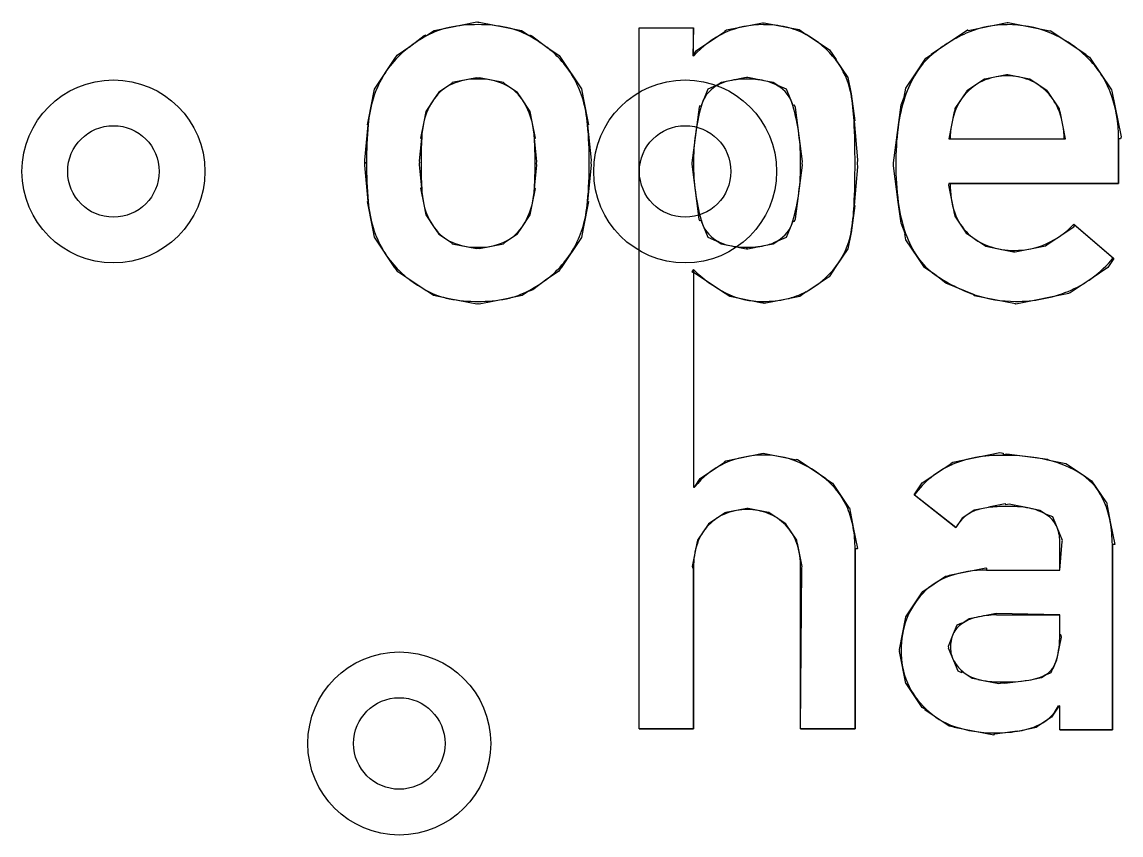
# Model space of a CAD drawing. Header units: millimetres. Extents: x 52 to 245, y 27 to 183.
# Drawn here: x 108.35 to 113.156, y 119.6 to 123.153 of the extents above; entities that cross this region are included whole.
import ezdxf

# ---------------------------------------------------------------- set-up
doc = ezdxf.new("R2010")
doc.units = ezdxf.units.MM
for name, color, linetype in [('MultiLayer', 9, 'Continuous'), ('TopOverlay', 2, 'Continuous'), ('ViaHoleLayer', 16, 'Continuous')]:
    doc.layers.add(name, color=color, linetype=linetype)

msp = doc.modelspace()

# ---------------------------------------------------------------- linework, layer by layer
at = {"layer": 'MultiLayer'}
for centre in [(108.75, 122.5), (111.25, 122.5), (110, 120)]:
    msp.add_circle(centre, 0.4, dxfattribs=at)
at = {"layer": 'TopOverlay'}
for p, q in [((110.2186, 123.1293), (110.3385, 123.1531)), ((110.3385, 123.1531), (110.3443, 123.152)), ((110.3441, 123.1518), (110.3496, 123.1529)), ((110.3443, 123.152), (110.3441, 123.1518)), ((110.3496, 123.1529), (110.4683, 123.1293)), ((111.4311, 123.1182), (111.5879, 123.1494)), ((111.5879, 123.1494), (111.5923, 123.1485)), ((111.5922, 123.1495), (111.5954, 123.1501)), ((111.5923, 123.1485), (111.5922, 123.1495)), ((111.5954, 123.1501), (111.6931, 123.1307)), ((112.4872, 123.116), (112.6588, 123.1502)), ((112.6588, 123.1504), (112.6624, 123.1511)), ((112.6588, 123.1502), (112.6588, 123.1504)), ((112.6624, 123.1511), (112.8441, 123.115)), ((110.0425, 123.0425), (110.1092, 123.0937)), ((110.1092, 123.0937), (110.1169, 123.0968)), ((110.1169, 123.0968), (110.1187, 123.0936)), ((110.1187, 123.0936), (110.1523, 123.1161)), ((110.1523, 123.1161), (110.2186, 123.1292)), ((110.2186, 123.1292), (110.2186, 123.1293)), ((110.4683, 123.1293), (110.4683, 123.1293)), ((110.4683, 123.1293), (110.5346, 123.1161)), ((110.5346, 123.1161), (110.5681, 123.0937)), ((110.5681, 123.0937), (110.5698, 123.0967)), ((110.5698, 123.0967), (110.5793, 123.0928)), ((110.5793, 123.0928), (110.6448, 123.0425)), ((111.049, 123.1278), (111.2867, 123.1278)), ((111.049, 120.0641), (111.049, 123.1278)), ((111.049, 120.0641), (111.049, 123.1278)), ((111.049, 123.1278), (111.2867, 123.1278)), ((111.2867, 123.1278), (111.284, 123.0061)), ((111.2867, 123.0037), (111.2867, 123.1278)), ((111.2993, 123.0291), (111.423, 123.1117)), ((111.4227, 123.1125), (111.4311, 123.1182)), ((111.423, 123.1117), (111.4227, 123.1125)), ((111.6931, 123.1307), (111.6931, 123.1307)), ((111.6931, 123.1307), (111.7481, 123.1197)), ((111.7481, 123.1197), (111.7795, 123.0988)), ((111.7795, 123.0988), (111.7797, 123.0992)), ((111.7797, 123.0992), (111.881, 123.0315)), ((112.3262, 123.0128), (112.4854, 123.1192)), ((112.4854, 123.1192), (112.4858, 123.1192)), ((112.4858, 123.1192), (112.4872, 123.116)), ((112.8441, 123.115), (112.8446, 123.1161)), ((112.8446, 123.1161), (112.8492, 123.1152)), ((112.8492, 123.1152), (113.0042, 123.0117)), ((109.9907, 123.0086), (110.0422, 123.043)), ((110.0422, 123.043), (110.0425, 123.0425)), ((110.6448, 123.0425), (110.6451, 123.0429)), ((110.6451, 123.0429), (110.6987, 123.0071)), ((109.891, 122.8597), (109.9806, 122.9937)), ((109.9806, 122.9937), (109.9807, 122.9936)), ((109.9807, 122.9936), (109.9907, 123.0086)), ((110.6987, 123.0071), (110.7075, 122.994)), ((110.7075, 122.994), (110.7073, 122.9937)), ((110.7073, 122.9937), (110.7962, 122.8606)), ((111.284, 123.0061), (111.2993, 123.0291)), ((111.881, 123.0315), (111.9097, 122.9887)), ((111.9097, 122.9887), (111.9092, 122.9883)), ((111.9092, 122.9883), (111.9612, 122.9105)), ((112.2599, 122.9302), (112.303, 122.9947)), ((112.303, 122.9947), (112.3276, 123.0111)), ((112.3276, 123.0111), (112.3262, 123.0128)), ((113.0042, 123.0117), (113.0028, 123.0103)), ((113.0028, 123.0103), (113.0188, 122.9995)), ((113.0188, 122.9995), (113.1146, 122.8563)), ((110.3377, 122.9091), (110.2317, 122.888)), ((110.3441, 122.9078), (110.3377, 122.9091)), ((110.3504, 122.9091), (110.3441, 122.9078)), ((110.3441, 122.9078), (110.3443, 122.9078)), ((110.3443, 122.9078), (110.3441, 122.9078)), ((110.3441, 122.9078), (110.3441, 122.9078)), ((110.4555, 122.8882), (110.3504, 122.9091)), ((111.4449, 122.8962), (111.4085, 122.889)), ((111.5165, 122.9105), (111.4449, 122.8963)), ((111.4449, 122.8963), (111.4449, 122.8962)), ((111.5202, 122.9098), (111.5165, 122.9105)), ((111.5237, 122.9108), (111.52, 122.91)), ((111.52, 122.91), (111.5202, 122.9098)), ((111.5956, 122.8965), (111.5237, 122.9108)), ((111.6346, 122.8887), (111.5956, 122.8965)), ((111.5956, 122.8965), (111.5956, 122.8965)), ((111.9612, 122.9105), (111.9754, 122.8392)), ((112.2155, 122.8639), (112.2598, 122.9302)), ((112.2598, 122.9302), (112.2599, 122.9302)), ((112.5585, 122.9032), (112.4817, 122.8519)), ((112.5602, 122.9036), (112.5585, 122.9032)), ((112.5603, 122.9035), (112.5602, 122.9036)), ((112.6557, 122.9225), (112.5603, 122.9035)), ((112.6589, 122.9218), (112.6557, 122.9225)), ((112.6618, 122.9223), (112.6588, 122.9217)), ((112.6588, 122.9217), (112.6589, 122.9218)), ((112.7561, 122.9036), (112.6618, 122.9223)), ((112.7562, 122.9038), (112.7561, 122.9036)), ((112.7569, 122.9036), (112.7562, 122.9038)), ((112.8336, 122.8524), (112.7569, 122.9036)), ((109.8836, 122.8224), (109.891, 122.8597)), ((110.1723, 122.8459), (110.1529, 122.8168)), ((110.23, 122.8844), (110.1723, 122.8459)), ((110.2317, 122.888), (110.2292, 122.8864)), ((110.2292, 122.8864), (110.23, 122.8844)), ((110.4583, 122.8863), (110.4555, 122.8882)), ((110.4576, 122.8844), (110.4583, 122.8863)), ((110.5168, 122.8449), (110.4576, 122.8844)), ((110.5355, 122.8169), (110.5168, 122.8449)), ((110.7962, 122.8606), (110.8039, 122.8223)), ((111.3496, 122.8602), (111.3182, 122.7844)), ((111.3856, 122.8751), (111.3496, 122.8602)), ((111.3862, 122.8741), (111.3856, 122.8751)), ((111.4085, 122.889), (111.3862, 122.8741)), ((111.6547, 122.8753), (111.6346, 122.8887)), ((111.6549, 122.8757), (111.6547, 122.8753)), ((111.693, 122.8599), (111.6549, 122.8757)), ((111.7227, 122.7882), (111.693, 122.8599)), ((112.2078, 122.8251), (112.2155, 122.8639)), ((112.48, 122.8494), (112.43, 122.7745)), ((112.4817, 122.8519), (112.48, 122.8494)), ((112.48, 122.8494), (112.48, 122.8494)), ((112.8357, 122.8493), (112.8336, 122.8524)), ((112.8864, 122.7735), (112.8357, 122.8494)), ((112.8357, 122.8494), (112.8357, 122.8493)), ((113.1146, 122.8563), (113.1157, 122.8507)), ((113.1157, 122.8507), (113.1163, 122.8509)), ((113.1163, 122.8509), (113.1561, 122.6511)), ((109.8606, 122.7043), (109.884, 122.8222)), ((109.884, 122.8222), (109.8836, 122.8224)), ((110.1527, 122.8169), (110.1157, 122.7616)), ((110.1529, 122.8168), (110.1527, 122.8169)), ((110.5355, 122.8168), (110.5355, 122.8169)), ((110.5724, 122.7617), (110.5355, 122.8168)), ((110.8039, 122.8223), (110.8034, 122.8221)), ((110.8034, 122.8221), (110.8268, 122.7043)), ((111.9754, 122.8392), (111.9764, 122.8394)), ((111.9764, 122.8394), (111.992, 122.721)), ((112.1942, 122.7907), (112.2084, 122.8249)), ((112.2084, 122.8249), (112.2078, 122.8251)), ((110.1157, 122.7616), (110.1068, 122.7168)), ((110.5813, 122.7169), (110.5724, 122.7617)), ((111.3106, 122.781), (111.2787, 122.5383)), ((111.3127, 122.786), (111.3106, 122.781)), ((111.3182, 122.7844), (111.3127, 122.786)), ((111.7277, 122.7896), (111.7227, 122.7882)), ((111.7319, 122.7794), (111.7277, 122.7896)), ((111.763, 122.5436), (111.7319, 122.7794)), ((112.1811, 122.6914), (112.1942, 122.7907)), ((112.4262, 122.7613), (112.4026, 122.6425)), ((112.4273, 122.7609), (112.4262, 122.7613)), ((112.43, 122.7745), (112.4273, 122.7609)), ((112.8889, 122.761), (112.8864, 122.7735)), ((112.8901, 122.7614), (112.8889, 122.761)), ((112.9138, 122.6426), (112.8901, 122.7614)), ((109.8488, 122.5489), (109.8641, 122.704)), ((109.8641, 122.704), (109.8606, 122.7043)), ((110.107, 122.7168), (110.0929, 122.6461)), ((110.1068, 122.7168), (110.107, 122.7168)), ((110.581, 122.7168), (110.5813, 122.7169)), ((110.5952, 122.6454), (110.581, 122.7168)), ((110.8268, 122.7043), (110.8233, 122.704)), ((110.8233, 122.704), (110.8385, 122.549)), ((111.992, 122.721), (111.9897, 122.721)), ((111.9897, 122.721), (112.0031, 122.5502)), ((112.161, 122.5381), (112.1811, 122.6914)), ((113.1561, 122.6511), (113.1543, 122.6423)), ((110.0968, 122.646), (110.087, 122.5463)), ((110.0929, 122.6461), (110.0968, 122.646)), ((110.5915, 122.6453), (110.5952, 122.6454)), ((110.6015, 122.5438), (110.5915, 122.6453)), ((112.4026, 122.6425), (112.409, 122.6425)), ((112.409, 122.6425), (112.9138, 122.6426)), ((112.409, 122.6425), (112.908, 122.6425)), ((113.1453, 122.4468), (113.1453, 122.6425)), ((113.1543, 122.6423), (113.1453, 122.6425)), ((113.1453, 122.6425), (113.1453, 122.4468)), ((109.8486, 122.5268), (109.8497, 122.5381)), ((109.8641, 122.3693), (109.8486, 122.5268)), ((109.8499, 122.5381), (109.8488, 122.5489)), ((109.8497, 122.5381), (109.8499, 122.5381)), ((109.8567, 122.5381), (109.8499, 122.5381)), ((109.8499, 122.5381), (109.8499, 122.538)), ((109.8499, 122.538), (109.8567, 122.5381)), ((110.0874, 122.5381), (110.0866, 122.5295)), ((110.0866, 122.5295), (110.0967, 122.4272)), ((110.087, 122.5463), (110.0878, 122.538)), ((110.0878, 122.538), (110.0874, 122.5381)), ((110.5915, 122.4258), (110.6015, 122.527)), ((110.594, 122.5353), (110.6007, 122.5354)), ((110.6007, 122.5353), (110.594, 122.5353)), ((110.6007, 122.5353), (110.6015, 122.5438)), ((110.6007, 122.5354), (110.6007, 122.5353)), ((110.6015, 122.527), (110.6007, 122.5353)), ((110.6007, 122.5353), (110.6007, 122.5353)), ((110.8388, 122.5268), (110.8233, 122.3693)), ((110.8385, 122.549), (110.8375, 122.538)), ((110.8375, 122.538), (110.8377, 122.5381)), ((110.8377, 122.5381), (110.8388, 122.5268)), ((111.2787, 122.5383), (111.2791, 122.5353)), ((111.2792, 122.5354), (111.2788, 122.5324)), ((111.2788, 122.5324), (111.3104, 122.2918)), ((111.2791, 122.5353), (111.2792, 122.5354)), ((111.7321, 122.2932), (111.7629, 122.5267)), ((111.7629, 122.5267), (111.7617, 122.5354)), ((111.7617, 122.5354), (111.7619, 122.5353)), ((111.7619, 122.5353), (111.763, 122.5436)), ((112.003, 122.5207), (111.9897, 122.3508)), ((112.002, 122.5353), (112.0019, 122.5354)), ((112.0019, 122.5354), (112.003, 122.5207)), ((112.0031, 122.5502), (112.002, 122.5353)), ((112.1609, 122.5251), (112.1618, 122.5321)), ((112.182, 122.3652), (112.1609, 122.5251)), ((112.1618, 122.532), (112.161, 122.5381)), ((112.1618, 122.5321), (112.1618, 122.532)), ((110.0967, 122.4272), (110.0927, 122.427)), ((110.0927, 122.427), (110.107, 122.355)), ((110.581, 122.3544), (110.5951, 122.4257)), ((110.5951, 122.4257), (110.5915, 122.4258)), ((112.4031, 122.4469), (112.4016, 122.4395)), ((112.4016, 122.4395), (112.4258, 122.3181)), ((113.1453, 122.4468), (112.4031, 122.4469)), ((112.409, 122.4468), (113.1453, 122.4468)), ((109.8605, 122.3689), (109.8641, 122.3693)), ((109.8841, 122.2502), (109.8605, 122.3689)), ((110.827, 122.3689), (110.8034, 122.2502)), ((110.8233, 122.3693), (110.827, 122.3689)), ((112.194, 122.2741), (112.182, 122.3652)), ((112.182, 122.3652), (112.182, 122.3652)), ((110.107, 122.355), (110.1069, 122.3549)), ((110.1069, 122.3549), (110.1157, 122.3106)), ((110.5726, 122.3109), (110.5812, 122.3543)), ((110.5812, 122.3543), (110.581, 122.3544)), ((111.992, 122.3507), (111.9764, 122.2324)), ((111.9897, 122.3508), (111.992, 122.3507)), ((112.4258, 122.3181), (112.4268, 122.3184)), ((112.4268, 122.3184), (112.4294, 122.3051)), ((110.1157, 122.3106), (110.1526, 122.2553)), ((110.5356, 122.2555), (110.5726, 122.3109)), ((111.3104, 122.2918), (111.3129, 122.2859)), ((111.3129, 122.2859), (111.3182, 122.2874)), ((111.3182, 122.2874), (111.3494, 122.2122)), ((111.6933, 122.2124), (111.7227, 122.2833)), ((111.7227, 122.2833), (111.7275, 122.282)), ((111.7275, 122.282), (111.7321, 122.2932)), ((112.2127, 122.2288), (112.194, 122.2741)), ((112.4294, 122.3051), (112.4795, 122.2303)), ((112.9501, 122.2692), (113.1223, 122.1221)), ((112.9546, 122.2649), (112.9501, 122.2692)), ((112.9501, 122.2692), (113.1251, 122.1198)), ((109.8836, 122.2499), (109.8841, 122.2502)), ((109.891, 122.2126), (109.8836, 122.2499)), ((110.1526, 122.2553), (110.1529, 122.2555)), ((110.1529, 122.2555), (110.1723, 122.2265)), ((110.1723, 122.2265), (110.23, 122.1879)), ((110.4576, 122.1879), (110.5168, 122.2274)), ((110.5168, 122.2274), (110.5355, 122.2555)), ((110.5355, 122.2555), (110.5356, 122.2555)), ((110.8039, 122.25), (110.7962, 122.2118)), ((110.8034, 122.2502), (110.8039, 122.25)), ((111.9754, 122.2325), (111.9613, 122.1617)), ((111.9764, 122.2324), (111.9754, 122.2325)), ((112.2104, 122.228), (112.2127, 122.2288)), ((112.2157, 122.2012), (112.2104, 122.228)), ((112.4795, 122.2303), (112.4863, 122.2257)), ((112.4863, 122.2257), (112.4861, 122.2255)), ((112.4861, 122.2255), (112.5646, 122.173)), ((112.8311, 122.1786), (112.95, 122.2581)), ((112.95, 122.2581), (112.9546, 122.2649)), ((109.9806, 122.0786), (109.891, 122.2126)), ((110.23, 122.1879), (110.2292, 122.186)), ((110.2292, 122.186), (110.2317, 122.1843)), ((110.2317, 122.1843), (110.3377, 122.1632)), ((110.3503, 122.1633), (110.4555, 122.1842)), ((110.4555, 122.1842), (110.4583, 122.1861)), ((110.4583, 122.1861), (110.4576, 122.1879)), ((110.7962, 122.2118), (110.7073, 122.0786)), ((111.3494, 122.2122), (111.3857, 122.1971)), ((111.3857, 122.1971), (111.3862, 122.198)), ((111.3862, 122.198), (111.4082, 122.1833)), ((111.4082, 122.1833), (111.4449, 122.176)), ((111.4449, 122.176), (111.4449, 122.176)), ((111.4449, 122.176), (111.5165, 122.1618)), ((111.5238, 122.1615), (111.5956, 122.1758)), ((111.5956, 122.1758), (111.6351, 122.1836)), ((111.5956, 122.1758), (111.5956, 122.1758)), ((111.6351, 122.1836), (111.6547, 122.1967)), ((111.6547, 122.1967), (111.6548, 122.1965)), ((111.6548, 122.1965), (111.6933, 122.2124)), ((112.2673, 122.124), (112.2157, 122.2012)), ((112.5646, 122.173), (112.5775, 122.1704)), ((112.5775, 122.1704), (112.5774, 122.1702)), ((112.6926, 122.1483), (112.8252, 122.1747)), ((112.8252, 122.1747), (112.8311, 122.1786)), ((112.8311, 122.1786), (112.8311, 122.1786)), ((110.3377, 122.1632), (110.3442, 122.1645)), ((110.3442, 122.1645), (110.3441, 122.1645)), ((110.3441, 122.1645), (110.3443, 122.1645)), ((110.3443, 122.1645), (110.3442, 122.1645)), ((110.3442, 122.1645), (110.3503, 122.1633)), ((111.5165, 122.1618), (111.52, 122.1625)), ((111.52, 122.1625), (111.5201, 122.1686)), ((111.52, 122.1625), (111.52, 122.1622)), ((111.5202, 122.1625), (111.52, 122.1625)), ((111.52, 122.1622), (111.5238, 122.1615)), ((111.5201, 122.1686), (111.5202, 122.1625)), ((111.9613, 122.1617), (111.9093, 122.0839)), ((112.2967, 122.08), (112.2673, 122.124)), ((112.5774, 122.1702), (112.6864, 122.1485)), ((112.6864, 122.1485), (112.6906, 122.1493)), ((112.6906, 122.1493), (112.6905, 122.1487)), ((112.6905, 122.1487), (112.6926, 122.1483)), ((109.9813, 122.0793), (109.9806, 122.0786)), ((109.9932, 122.0615), (109.9813, 122.0793)), ((110.7068, 122.079), (110.696, 122.0629)), ((110.7073, 122.0786), (110.7068, 122.079)), ((111.9094, 122.0839), (111.8799, 122.0397)), ((111.9093, 122.0839), (111.9094, 122.0839)), ((112.3421, 122.0497), (112.2967, 122.08)), ((113.0983, 122.0796), (113.0293, 122.0335)), ((113.1251, 122.1198), (113.0983, 122.0796)), ((110.0422, 122.0288), (109.9932, 122.0615)), ((110.042, 122.0285), (110.0422, 122.0288)), ((110.1181, 121.9776), (110.042, 122.0285)), ((110.6448, 122.0293), (110.584, 121.9826)), ((110.645, 122.0289), (110.6448, 122.0293)), ((110.696, 122.0629), (110.645, 122.0289)), ((111.2867, 122.0708), (111.2794, 122.0633)), ((111.2794, 122.0633), (111.2867, 122.0584)), ((111.2867, 122.0708), (111.2867, 121.12)), ((111.2867, 122.0584), (111.2867, 122.0708)), ((111.4247, 121.9662), (111.2867, 122.0584)), ((111.2867, 122.0584), (111.2867, 121.12)), ((111.8799, 122.0397), (111.7798, 121.9728)), ((112.3417, 122.0492), (112.3421, 122.0497)), ((112.3906, 122.0117), (112.3417, 122.0492)), ((113.0292, 122.0337), (112.933, 121.9694)), ((113.0293, 122.0335), (113.0292, 122.0337)), ((110.1185, 121.9784), (110.1181, 121.9776)), ((110.1497, 121.9576), (110.1185, 121.9784)), ((110.5682, 121.9783), (110.5372, 121.9576)), ((110.5692, 121.9765), (110.5682, 121.9783)), ((110.584, 121.9826), (110.5692, 121.9765)), ((112.5152, 121.9601), (112.3906, 122.0117)), ((110.2186, 121.9439), (110.1497, 121.9576)), ((110.3385, 121.92), (110.2186, 121.9439)), ((110.2186, 121.9439), (110.2186, 121.9439)), ((110.4683, 121.9439), (110.3496, 121.9203)), ((110.5372, 121.9576), (110.4683, 121.9439)), ((110.4683, 121.9439), (110.4683, 121.9439)), ((111.425, 121.9667), (111.4247, 121.9662)), ((111.4458, 121.9528), (111.425, 121.9667)), ((111.5864, 121.9248), (111.4458, 121.9528)), ((111.693, 121.9425), (111.5954, 121.9231)), ((111.7509, 121.954), (111.693, 121.9425)), ((111.693, 121.9425), (111.693, 121.9425)), ((111.7796, 121.9732), (111.7509, 121.954)), ((111.7798, 121.9728), (111.7796, 121.9732)), ((112.5142, 121.9569), (112.5152, 121.9601)), ((112.6949, 121.921), (112.5142, 121.9569)), ((112.9283, 121.966), (112.6967, 121.9199)), ((112.933, 121.9694), (112.9274, 121.9682)), ((112.9274, 121.9682), (112.9283, 121.966)), ((110.3443, 121.9212), (110.3385, 121.92)), ((110.3496, 121.9203), (110.3441, 121.9214)), ((110.3441, 121.9214), (110.3443, 121.9212)), ((111.5923, 121.926), (111.5864, 121.9248)), ((111.5922, 121.9237), (111.5923, 121.926)), ((111.5954, 121.9231), (111.5922, 121.9237)), ((112.6949, 121.9202), (112.6949, 121.921)), ((112.6967, 121.9199), (112.6949, 121.9202)), ((111.4277, 121.2357), (111.5913, 121.2682)), ((111.5913, 121.2682), (111.5989, 121.2667)), ((111.5989, 121.2667), (111.5988, 121.267)), ((111.5988, 121.267), (111.7365, 121.2396)), ((112.5202, 121.2499), (112.6265, 121.271)), ((112.6265, 121.271), (112.6406, 121.2682)), ((112.6406, 121.2682), (112.6403, 121.2636)), ((112.6403, 121.2636), (112.6574, 121.2659)), ((112.6574, 121.2659), (112.8355, 121.2424)), ((111.3155, 121.1582), (111.4216, 121.2291)), ((111.4208, 121.2311), (111.4277, 121.2357)), ((111.4216, 121.2291), (111.4208, 121.2311)), ((111.7365, 121.2396), (111.7376, 121.2421)), ((111.7376, 121.2421), (111.7408, 121.2415)), ((111.7408, 121.2415), (111.8665, 121.1575)), ((112.287, 121.1393), (112.413, 121.2235)), ((112.4126, 121.2246), (112.4208, 121.2301)), ((112.413, 121.2235), (112.4126, 121.2246)), ((112.4208, 121.2301), (112.5202, 121.2499)), ((112.5202, 121.2499), (112.5202, 121.2499)), ((112.8355, 121.2424), (112.8348, 121.2391)), ((112.8348, 121.2391), (112.9143, 121.2233)), ((112.9143, 121.2233), (112.9869, 121.1748)), ((112.9869, 121.1748), (112.987, 121.1748)), ((112.987, 121.1748), (113.0272, 121.1479)), ((111.2867, 121.12), (111.2904, 121.1206)), ((111.2867, 121.12), (111.2911, 121.12)), ((111.2904, 121.1206), (111.3155, 121.1582)), ((111.8665, 121.1575), (111.8656, 121.1564)), ((111.8656, 121.1564), (111.8946, 121.137)), ((111.8946, 121.137), (111.9667, 121.0291)), ((112.252, 121.0869), (112.287, 121.1393)), ((113.0272, 121.1479), (113.089, 121.0554)), ((112.4338, 120.9439), (112.252, 121.0869)), ((112.2523, 121.0867), (112.4343, 120.9435)), ((111.5192, 121.0271), (111.4276, 121.0089)), ((111.5223, 121.0265), (111.5192, 121.0271)), ((111.525, 121.027), (111.5222, 121.0264)), ((111.5222, 121.0264), (111.5223, 121.0265)), ((111.615, 121.0091), (111.525, 121.027)), ((111.9667, 121.0291), (111.9679, 121.0296)), ((111.9679, 121.0296), (111.968, 121.0294)), ((111.968, 121.0294), (111.9849, 120.9444)), ((112.5141, 121.0199), (112.4607, 120.9842)), ((112.5145, 121.0196), (112.5141, 121.0199)), ((112.5766, 121.032), (112.5145, 121.0196)), ((112.6488, 121.0468), (112.5766, 121.0325)), ((112.5766, 121.0325), (112.5766, 121.032)), ((112.6519, 121.0462), (112.6488, 121.0468)), ((112.6517, 121.0425), (112.6519, 121.0462)), ((112.6673, 121.0456), (112.6517, 121.0425)), ((112.7556, 121.028), (112.6673, 121.0456)), ((112.8012, 121.0189), (112.7556, 121.028)), ((112.7556, 121.028), (112.7556, 121.028)), ((112.8296, 120.9999), (112.8012, 121.0189)), ((113.089, 121.0553), (113.0907, 121.0561)), ((113.089, 121.0554), (113.089, 121.0553)), ((113.0907, 121.0561), (113.092, 121.054)), ((113.092, 121.054), (113.1089, 120.969)), ((111.4249, 121.0084), (111.352, 120.9597)), ((111.4275, 121.0089), (111.4249, 121.0084)), ((111.4276, 121.0089), (111.4275, 121.0089)), ((111.6151, 121.0092), (111.615, 121.0091)), ((111.6162, 121.009), (111.6151, 121.0092)), ((111.6897, 120.9599), (111.6162, 121.009)), ((112.4607, 120.9842), (112.4338, 120.9439)), ((112.8304, 121.0013), (112.8296, 120.9999)), ((112.8581, 120.9898), (112.8304, 121.0013)), ((112.874, 120.9516), (112.8581, 120.9898)), ((113.1089, 120.969), (113.109, 120.969)), ((113.109, 120.969), (113.1288, 120.8693)), ((111.3506, 120.9577), (111.3039, 120.8879)), ((111.352, 120.9597), (111.3506, 120.9577)), ((111.3506, 120.9577), (111.3506, 120.9577)), ((111.6912, 120.9577), (111.6897, 120.9599)), ((111.7379, 120.8879), (111.6912, 120.9577)), ((111.6912, 120.9577), (111.6912, 120.9577)), ((111.9849, 120.9444), (111.985, 120.9444)), ((111.985, 120.9444), (112.0032, 120.8527)), ((112.4337, 120.9438), (112.4338, 120.9439)), ((112.4343, 120.9435), (112.4337, 120.9438)), ((112.4338, 120.9439), (112.4343, 120.9435)), ((112.8738, 120.9515), (112.874, 120.9516)), ((112.9004, 120.8874), (112.8738, 120.9515)), ((111.3008, 120.8755), (111.2805, 120.7733)), ((111.3014, 120.8753), (111.3008, 120.8755)), ((111.3039, 120.8879), (111.3014, 120.8753)), ((111.7404, 120.8753), (111.7379, 120.8879)), ((111.741, 120.8755), (111.7404, 120.8753)), ((111.7613, 120.7733), (111.741, 120.8755)), ((112.888, 120.7577), (112.888, 120.8828)), ((112.888, 120.7577), (112.8983, 120.8825)), ((112.8983, 120.8825), (112.9004, 120.8874)), ((111.9929, 120.0641), (111.9929, 120.85)), ((112.0027, 120.85), (111.9929, 120.85)), ((111.9929, 120.85), (111.9929, 120.0641)), ((112.0032, 120.8527), (112.0027, 120.85)), ((113.1288, 120.8693), (113.1181, 120.8692)), ((113.1181, 120.0597), (113.1181, 120.8692)), ((113.1181, 120.8692), (113.1181, 120.0597)), ((111.2805, 120.7733), (111.2815, 120.768)), ((111.2815, 120.768), (111.2867, 120.7681)), ((111.2867, 120.0641), (111.2867, 120.7681)), ((111.2867, 120.7681), (111.2867, 120.0641)), ((111.7551, 120.0641), (111.7551, 120.7681)), ((111.7551, 120.0641), (111.7603, 120.768)), ((111.7603, 120.768), (111.7613, 120.7733)), ((112.29, 120.6649), (112.3886, 120.7307)), ((112.3886, 120.7307), (112.4046, 120.7339)), ((112.4042, 120.7353), (112.5645, 120.7672)), ((112.4046, 120.7339), (112.4042, 120.7353)), ((112.5645, 120.7672), (112.5678, 120.7666)), ((112.5678, 120.7666), (112.5677, 120.7577)), ((112.5677, 120.7577), (112.888, 120.7577)), ((112.5677, 120.7577), (112.888, 120.7577)), ((112.2154, 120.5542), (112.2853, 120.6589)), ((112.2853, 120.6589), (112.2857, 120.6585)), ((112.2857, 120.6585), (112.29, 120.6649)), ((112.1869, 120.4109), (112.2135, 120.5447)), ((112.2135, 120.5448), (112.2154, 120.5542)), ((112.2135, 120.5447), (112.2135, 120.5448)), ((112.4921, 120.5449), (112.4595, 120.5231)), ((112.5223, 120.5509), (112.4921, 120.5449)), ((112.6108, 120.5687), (112.5223, 120.5511)), ((112.5223, 120.5511), (112.5223, 120.5509)), ((112.888, 120.562), (112.6108, 120.5687)), ((112.6109, 120.562), (112.888, 120.562)), ((112.888, 120.4751), (112.888, 120.562)), ((112.888, 120.4751), (112.888, 120.562)), ((112.438, 120.517), (112.4222, 120.4789)), ((112.4579, 120.5253), (112.438, 120.517)), ((112.4595, 120.5231), (112.4579, 120.5253)), ((112.4223, 120.4789), (112.3995, 120.4239)), ((112.4222, 120.4789), (112.4223, 120.4789)), ((112.8754, 120.3655), (112.8953, 120.4653)), ((112.8933, 120.4753), (112.888, 120.4751)), ((112.8953, 120.4653), (112.8933, 120.4753)), ((112.1878, 120.4067), (112.1869, 120.4109)), ((112.1874, 120.4021), (112.1883, 120.4069)), ((112.2152, 120.2623), (112.1874, 120.4021)), ((112.1883, 120.4069), (112.1878, 120.4067)), ((112.3995, 120.4239), (112.402, 120.4179)), ((112.4012, 120.4183), (112.4009, 120.4175)), ((112.4009, 120.4175), (112.4235, 120.3629)), ((112.402, 120.4179), (112.4012, 120.4183)), ((112.4235, 120.3629), (112.4232, 120.3628)), ((112.4232, 120.3628), (112.4421, 120.3172)), ((112.8593, 120.3278), (112.875, 120.3656)), ((112.875, 120.3656), (112.8754, 120.3655)), ((112.4421, 120.3172), (112.4586, 120.3104)), ((112.4586, 120.3104), (112.4619, 120.3145)), ((112.4619, 120.3145), (112.5058, 120.2852)), ((112.809, 120.2877), (112.8336, 120.3042)), ((112.8336, 120.3042), (112.8345, 120.3029)), ((112.8345, 120.3029), (112.8508, 120.3096)), ((112.8508, 120.3096), (112.8585, 120.3283)), ((112.8585, 120.3283), (112.8593, 120.3278)), ((112.2153, 120.2621), (112.2152, 120.2623)), ((112.2167, 120.2626), (112.2153, 120.2621)), ((112.287, 120.1575), (112.2167, 120.2626)), ((112.5058, 120.2852), (112.5293, 120.2805)), ((112.5293, 120.2805), (112.5292, 120.2801)), ((112.5292, 120.2801), (112.6215, 120.2617)), ((112.6215, 120.2617), (112.6285, 120.2631)), ((112.6285, 120.2631), (112.6283, 120.2655)), ((112.6283, 120.2655), (112.6479, 120.2629)), ((112.6479, 120.2629), (112.7523, 120.2767)), ((112.7523, 120.2767), (112.7524, 120.2765)), ((112.7524, 120.2765), (112.809, 120.2877)), ((112.3014, 120.1478), (112.287, 120.1575)), ((112.8839, 120.1636), (112.8519, 120.1156)), ((112.8831, 120.1641), (112.888, 120.1641)), ((112.888, 120.1641), (112.8839, 120.1636)), ((112.888, 120.0597), (112.888, 120.1641)), ((112.888, 120.0597), (112.888, 120.1641)), ((112.2997, 120.1463), (112.3014, 120.1478)), ((112.4047, 120.0762), (112.2997, 120.1463)), ((112.8519, 120.1156), (112.7885, 120.0733)), ((111.049, 120.0641), (111.2867, 120.0641)), ((111.2867, 120.0641), (111.049, 120.0641)), ((111.7551, 120.0641), (111.9929, 120.0641)), ((111.9929, 120.0641), (111.7551, 120.0641)), ((112.4268, 120.0718), (112.4047, 120.0762)), ((112.4263, 120.0702), (112.4268, 120.0718)), ((112.5994, 120.0358), (112.4263, 120.0702)), ((112.7865, 120.0697), (112.7028, 120.053)), ((112.7885, 120.0733), (112.7853, 120.0727)), ((112.7853, 120.0727), (112.7865, 120.0697)), ((112.888, 120.0597), (113.1181, 120.0597)), ((113.1181, 120.0597), (112.888, 120.0597)), ((112.6043, 120.0404), (112.5994, 120.041)), ((112.5994, 120.041), (112.5994, 120.0358)), ((112.7027, 120.0533), (112.6043, 120.0404)), ((112.7028, 120.053), (112.7027, 120.0533))]:
    msp.add_line(p, q, dxfattribs=at)
for centre, radius, start, end in [((110.3385, 122.5487), 0.5928, 89.4465, 101.6709), ((110.3496, 122.5603), 0.5812, 78.2146, 90.5341), ((111.5879, 122.7396), 0.4019, 89.3862, 113.8975), ((111.5954, 122.7002), 0.4412, 77.2157, 90.4071), ((112.6594, 122.6915), 0.4499, 90.0741, 112.0788), ((112.6624, 122.6511), 0.4904, 68.6152, 90.421), ((110.4567, 122.4918), 0.689, 119.3199, 126.9439), ((110.2891, 122.7858), 0.3506, 101.6019, 118.9639), ((110.3961, 122.7817), 0.3549, 61.1277, 78.2549), ((110.227, 122.4825), 0.6986, 53.2754, 60.8323), ((111.5996, 122.7288), 0.4165, 114.7678, 138.6993), ((111.6194, 122.809), 0.3298, 61.0878, 77.1075), ((111.5766, 122.7271), 0.4223, 38.1431, 61.3745), ((112.7193, 122.5544), 0.5995, 112.457, 130.6196), ((112.6511, 122.6367), 0.5079, 46.7133, 68.0124), ((110.2995, 122.6998), 0.4283, 126.8607, 137.3312), ((110.3854, 122.6938), 0.4346, 42.9838, 53.3582), ((110.3203, 122.6819), 0.4557, 137.4488, 162.1665), ((110.3699, 122.684), 0.4526, 17.6857, 42.5609), ((111.6228, 122.7704), 0.3592, 11.0497, 37.264), ((112.5505, 122.7472), 0.3433, 130.1847, 147.801), ((112.7066, 122.6873), 0.4331, 21.7772, 47.4739), ((110.3377, 122.6322), 0.2716, 88.6256, 113.1133), ((110.3504, 122.6343), 0.2694, 66.7964, 91.3093), ((111.4854, 122.7032), 0.1972, 101.8628, 120.1338), ((111.5165, 122.5581), 0.3456, 89.4001, 101.9594), ((111.5237, 122.5444), 0.3593, 78.4608, 90.5796), ((111.5554, 122.6975), 0.203, 60.8287, 78.5765), ((112.6588, 122.6803), 0.4706, 147.9358, 162.2048), ((112.649, 122.6846), 0.2321, 112.0746, 135.7365), ((112.6557, 122.6597), 0.2577, 89.3086, 111.3668), ((112.6618, 122.6656), 0.2518, 68.3819, 90.669), ((112.6664, 122.6852), 0.2319, 44.1121, 67.6616), ((110.3087, 122.7095), 0.1892, 114.2226, 145.4292), ((110.3762, 122.7043), 0.195, 35.2443, 65.6902), ((111.4606, 122.7491), 0.1451, 120.7698, 166.0784), ((111.5845, 122.7514), 0.1418, 14.9119, 60.4822), ((112.6506, 122.6831), 0.2342, 135.749, 160.8004), ((112.6614, 122.6803), 0.2389, 19.5315, 44.1137), ((112.597, 122.6511), 0.5483, 359.0949, 21.0396), ((110.4611, 122.6513), 0.5993, 163.5047, 174.9527), ((110.3784, 122.6528), 0.2789, 143.9643, 166.7243), ((110.2781, 122.6398), 0.3124, 14.2722, 34.5214), ((110.2213, 122.6514), 0.6042, 4.9991, 16.3498), ((111.1246, 122.685), 0.8646, 2.3789, 10.2742), ((112.9137, 122.5979), 0.7385, 162.159, 172.7218), ((112.2163, 122.5383), 0.9296, 164.6716, 180.1809), ((110.8518, 122.5436), 0.9034, 359.4769, 15.6874), ((112.7867, 122.6378), 0.3777, 161.0898, 179.2866), ((112.5221, 122.6327), 0.3861, 1.4443, 19.2746), ((111.4675, 122.5489), 1.6109, 174.4758, 180.387), ((110.5717, 122.6217), 0.4744, 168.4326, 177.0744), ((110.1517, 122.6214), 0.4396, 3.1091, 12.5382), ((109.205, 122.549), 1.6257, 359.6164, 5.4736), ((108.6832, 122.5502), 3.3097, 359.7427, 2.9563), ((113.3667, 122.5381), 1.1954, 172.631, 180.2901), ((111.7361, 122.5463), 1.6412, 176.5205, 180.2865), ((109.0359, 122.5438), 1.5581, 359.6897, 3.7323), ((111.5184, 122.5268), 1.6618, 179.6108, 185.4394), ((111.8242, 122.5295), 1.7293, 179.7165, 183.39), ((109.0467, 122.527), 1.5473, 356.2549, 0.3103), ((109.1536, 122.5268), 1.6771, 354.6104, 0.3859), ((112.2083, 122.5324), 0.9216, 179.8181, 195.3957), ((110.8604, 122.5267), 0.8947, 344.2355, 0.5513), ((108.7163, 122.5207), 3.2766, 357.029, 0.2559), ((113.3714, 122.5251), 1.2001, 179.6666, 187.6552), ((110.5841, 122.4512), 0.4867, 182.8195, 191.4023), ((110.1522, 122.4498), 0.4391, 347.4507, 356.8734), ((112.7836, 122.4395), 0.3747, 178.8911, 198.7504), ((110.463, 122.421), 0.6011, 184.9343, 196.4381), ((110.2194, 122.4209), 0.606, 343.707, 355.113), ((112.8772, 122.4571), 0.7013, 187.5322, 198.9665), ((110.3684, 122.4153), 0.2683, 192.9955, 216.5542), ((110.2899, 122.428), 0.3001, 324.9192, 345.8111), ((111.1176, 122.3875), 0.8717, 349.7579, 357.5892), ((112.6427, 122.3935), 0.2264, 199.1754, 227.0049), ((111.46, 122.3228), 0.1445, 194.0185, 239.3839), ((111.5854, 122.3203), 0.1409, 299.283, 344.9306), ((112.667, 122.5411), 0.3925, 294.3583, 316.1551), ((110.3203, 122.3904), 0.4557, 197.8335, 222.5512), ((110.3087, 122.3628), 0.1892, 214.5719, 245.7785), ((110.3762, 122.368), 0.195, 294.3088, 324.7547), ((110.3699, 122.3883), 0.4526, 317.4391, 342.3143), ((111.6309, 122.2986), 0.3508, 322.3774, 349.1506), ((112.6141, 122.3662), 0.4229, 198.8966, 214.9255), ((112.6677, 122.4219), 0.2643, 227.2388, 250.262), ((110.3377, 122.4401), 0.2716, 246.8854, 271.3732), ((110.3503, 122.438), 0.2694, 268.6919, 293.2049), ((111.4853, 122.3696), 0.1978, 239.9816, 258.1911), ((111.5165, 122.5157), 0.3471, 258.0954, 270.5987), ((111.5238, 122.5304), 0.3618, 269.4223, 281.4571), ((111.5555, 122.3757), 0.2039, 281.3399, 298.9931), ((112.6864, 122.4831), 0.3282, 250.7924, 270.7133), ((112.6926, 122.4948), 0.3399, 269.6568, 293.6581), ((112.5151, 122.2984), 0.303, 215.1414, 235.1711), ((112.6873, 122.4906), 0.5701, 306.8099, 319.7393), ((110.2871, 122.3555), 0.4077, 222.0827, 233.1368), ((110.398, 122.361), 0.4134, 306.6438, 317.6023), ((111.5891, 122.3304), 0.4033, 298.0707, 322.4117), ((110.4273, 122.5411), 0.6403, 233.0642, 241.2432), ((110.2567, 122.5495), 0.649, 298.6064, 306.7164), ((111.6936, 122.4844), 0.5802, 225.4682, 242.5721), ((112.7398, 122.6165), 0.6924, 234.9443, 251.1164), ((112.7525, 122.4049), 0.4624, 291.8244, 306.6926), ((110.2884, 122.2926), 0.3557, 241.6012, 258.6684), ((110.3967, 122.2968), 0.3601, 281.4723, 298.3087), ((110.3385, 122.5378), 0.6059, 258.5856, 270.5426), ((110.3496, 122.526), 0.5941, 269.4763, 281.5264), ((111.5864, 122.2922), 0.3603, 243.6306, 270.932), ((111.5954, 122.384), 0.4521, 269.6023, 282.4722), ((111.6202, 122.2696), 0.335, 282.5619, 298.2814), ((112.6953, 122.4944), 0.5625, 251.3793, 269.9598), ((112.6967, 122.5471), 0.6151, 269.8347, 291.7335), ((111.5913, 120.8408), 0.4192, 88.9724, 113.5958), ((111.5981, 120.8933), 0.3666, 68.2225, 89.8935), ((112.6265, 120.6455), 0.6135, 88.7009, 99.9763), ((112.6574, 120.4685), 0.7905, 77.0414, 91.235), ((111.5717, 120.902), 0.3553, 114.6473, 142.152), ((111.5486, 120.7774), 0.4927, 50.0884, 67.8727), ((112.5815, 120.8448), 0.4085, 113.9755, 143.6838), ((112.6003, 120.7968), 0.46, 100.0272, 113.6908), ((112.7267, 120.7706), 0.4806, 57.2273, 77.0185), ((112.8256, 120.9464), 0.2796, 22.4744, 54.7616), ((111.6587, 120.9011), 0.3272, 22.5608, 50.972), ((111.5192, 120.772), 0.2502, 89.2886, 111.1328), ((111.525, 120.7811), 0.2411, 68.4698, 90.6574), ((111.5975, 120.8759), 0.3933, 10.0189, 22.5336), ((112.5819, 120.863), 0.1681, 113.3547, 151.373), ((112.6184, 120.7047), 0.3291, 97.2727, 108.2661), ((112.6488, 120.476), 0.5598, 89.6831, 97.3931), ((112.6673, 120.5547), 0.4815, 79.428, 91.8302), ((112.7181, 120.8183), 0.213, 58.4569, 79.8525), ((112.7189, 120.8995), 0.3961, 10.1131, 22.8399), ((111.511, 120.8007), 0.2205, 111.8293, 135.6006), ((111.5294, 120.7996), 0.2223, 44.3346, 67.7667), ((112.7644, 120.896), 0.1225, 26.8816, 57.884), ((112.5293, 120.8651), 0.5888, 0.4, 10.1689), ((111.5064, 120.804), 0.215, 135.3807, 160.8094), ((111.5354, 120.804), 0.215, 19.1906, 44.6193), ((111.4647, 120.8527), 0.5282, 359.7159, 9.9961), ((112.7388, 120.8874), 0.1492, 358.2289, 25.3889), ((111.6028, 120.7733), 0.3161, 161.298, 180.9436), ((111.439, 120.7733), 0.3161, 359.0564, 18.702), ((112.5049, 120.45), 0.2981, 109.4394, 136.4106), ((112.5645, 120.2708), 0.4868, 89.6257, 109.0473), ((112.5345, 120.4221), 0.3388, 136.4538, 159.0817), ((112.5747, 120.4109), 0.3804, 159.6801, 180.6249), ((112.5648, 120.3692), 0.1865, 103.1709, 124.3992), ((112.6175, 120.1555), 0.4065, 90.9333, 103.5368), ((112.5237, 120.4313), 0.112, 124.9726, 154.8424), ((112.5467, 120.4239), 0.136, 156.1731, 182.3912), ((112.5229, 120.4653), 0.3652, 344.195, 1.5431), ((112.5527, 120.4021), 0.3583, 179.2545, 202.5311), ((112.5315, 120.4175), 0.1207, 179.6418, 206.8187), ((112.5591, 120.4342), 0.1528, 207.7315, 230.9376), ((112.7355, 120.4082), 0.1452, 327.0059, 343.0056), ((112.5681, 120.4357), 0.1598, 228.7731, 255.9457), ((112.7217, 120.4984), 0.2237, 277.8658, 299.9382), ((112.7824, 120.3781), 0.0894, 304.7236, 326.8539), ((112.5256, 120.3961), 0.331, 203.3638, 227.9111), ((112.6215, 120.6391), 0.3701, 255.5678, 271.0571), ((112.6479, 120.9477), 0.6789, 268.3484, 278.8427), ((112.7138, 120.2537), 0.1915, 291.5508, 332.1101), ((112.5317, 120.3827), 0.3254, 225.5341, 251.3574), ((112.6023, 120.599), 0.553, 251.5937, 269.7038), ((112.6505, 120.4065), 0.3569, 278.4154, 291.9962), ((112.6043, 120.7043), 0.6582, 269.5743, 278.5976)]:
    msp.add_arc(centre, radius, start, end, dxfattribs=at)
at = {"layer": 'ViaHoleLayer'}
for centre in [(108.75, 122.5), (111.25, 122.5), (110, 120)]:
    msp.add_circle(centre, 0.2, dxfattribs=at)

doc.saveas('drawing.dxf')
